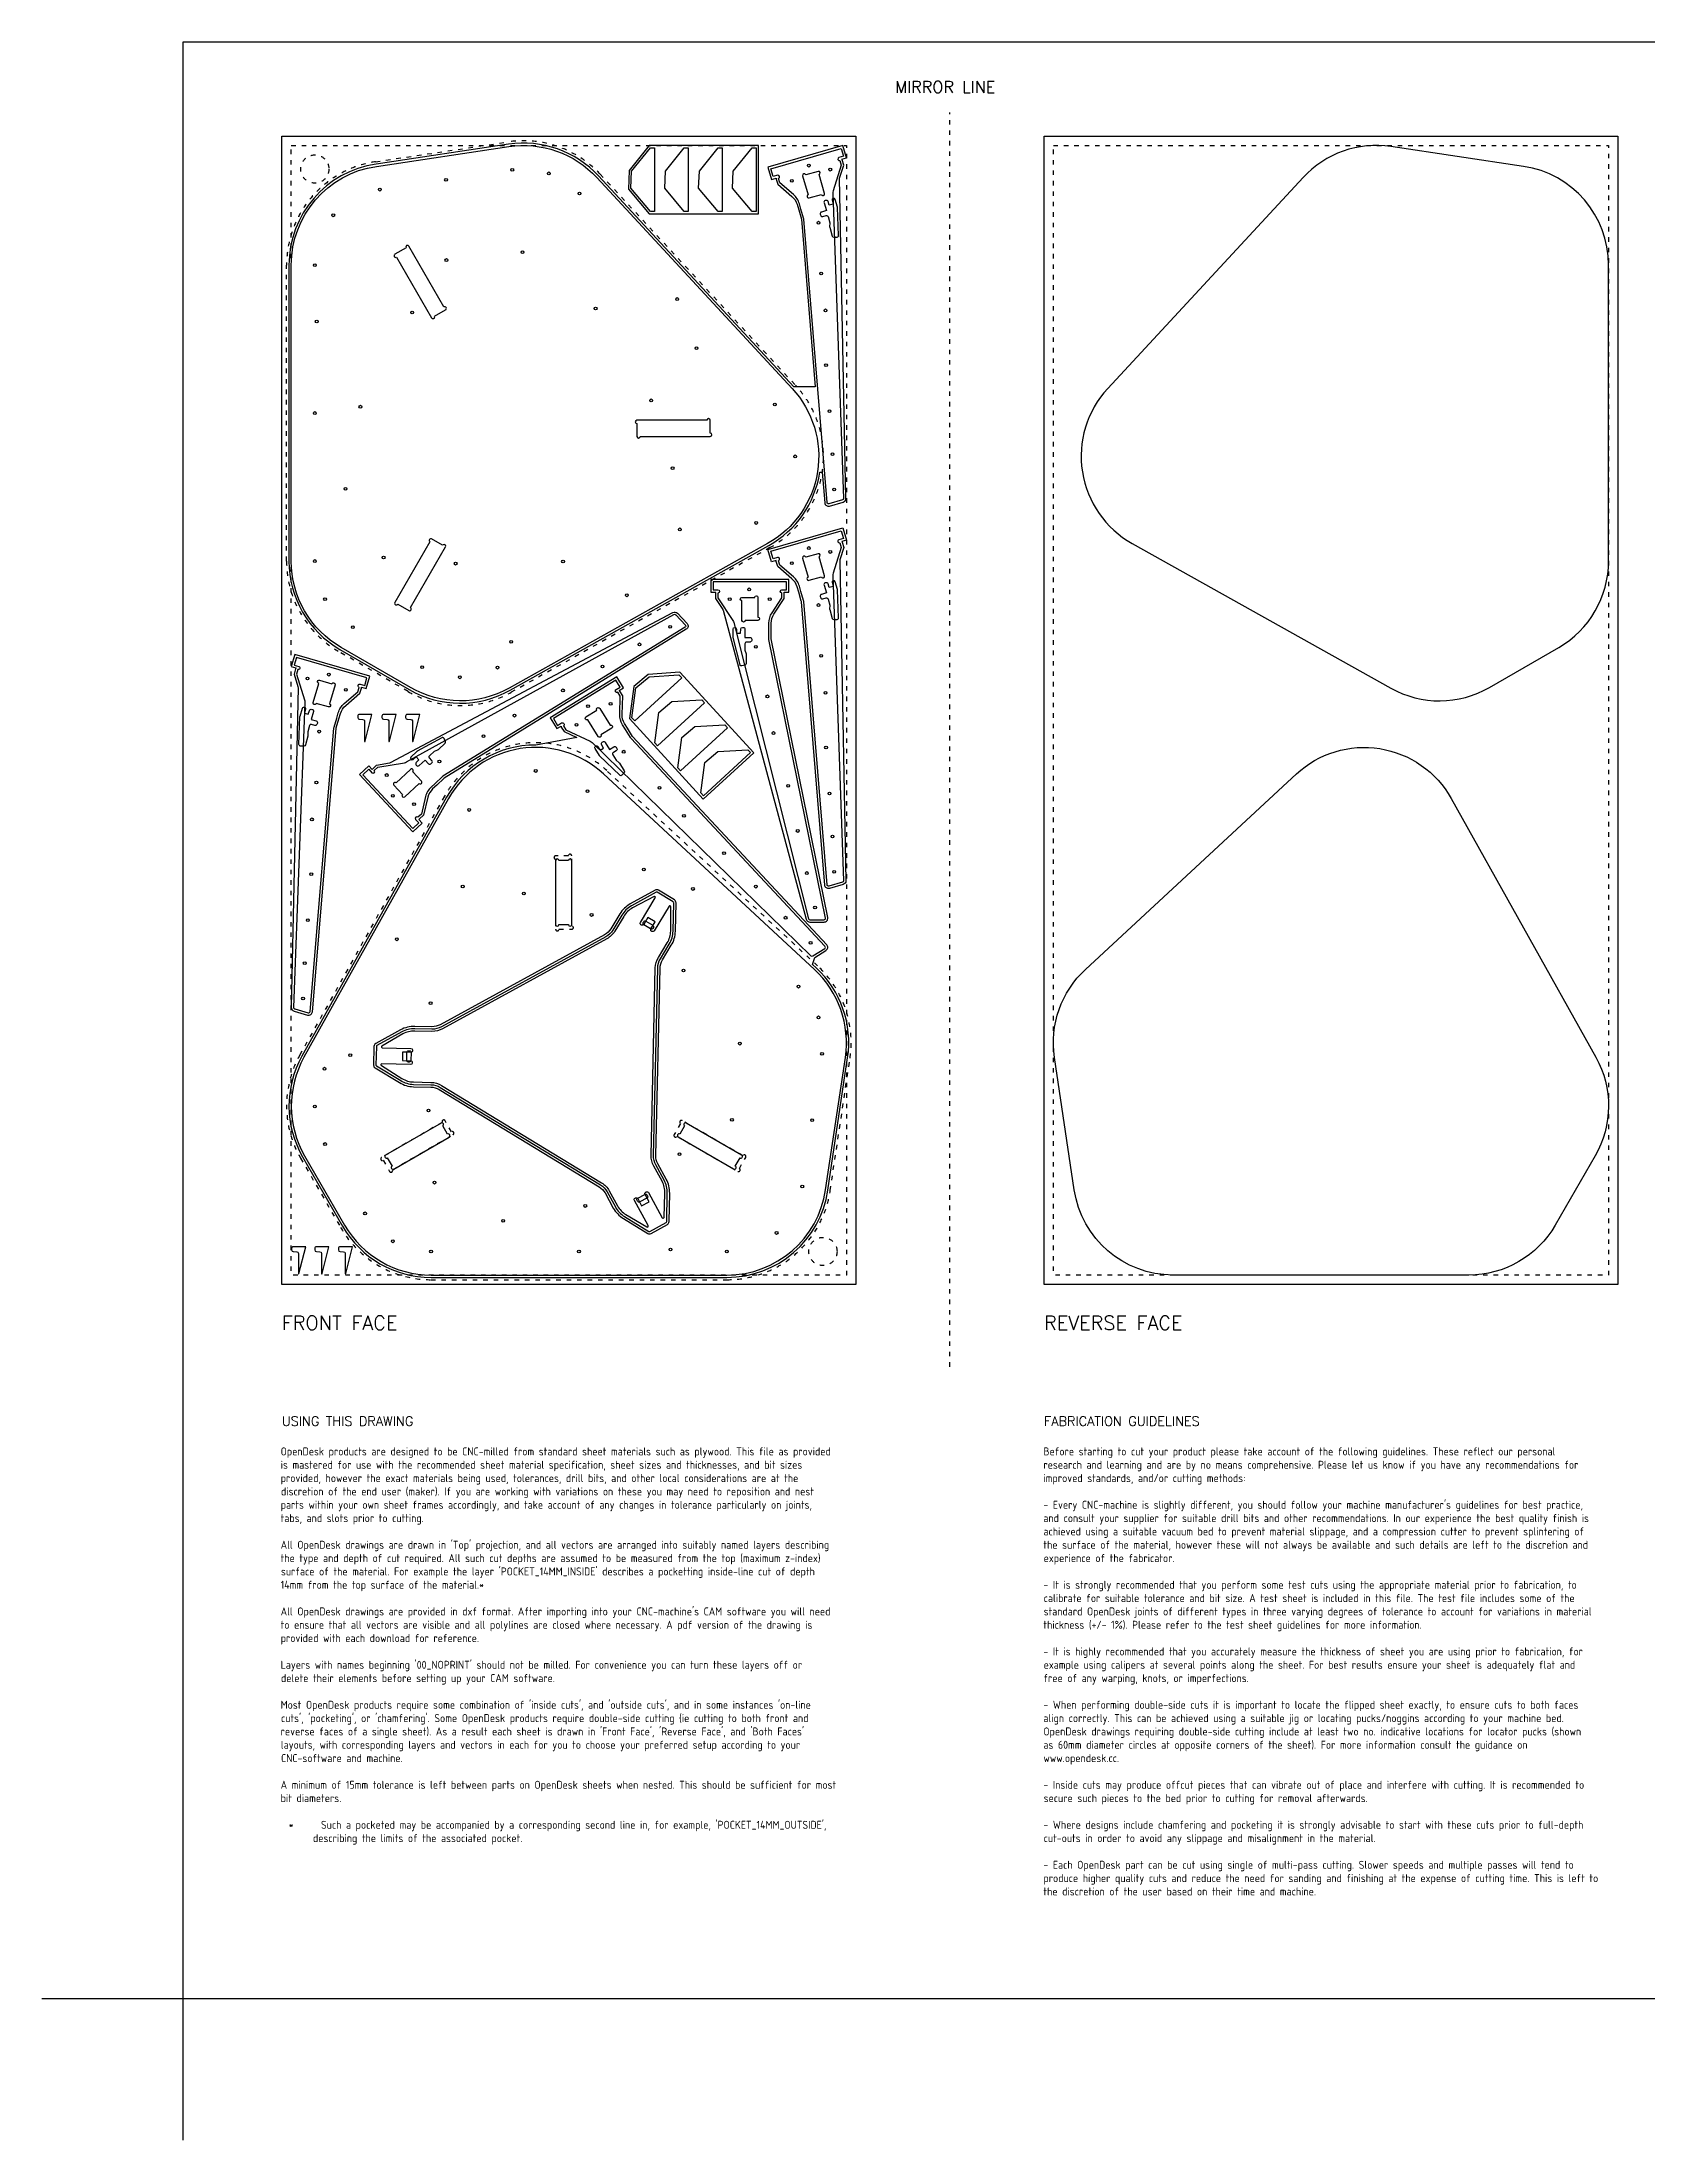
# Model space of a CAD drawing. Extents: x -300 to 5880, y -300 to 4158.
# Drawn here: x -300 to 3112, y -300 to 4158 of the extents above; entities that cross this region are included whole.
import ezdxf
from ezdxf.enums import TextEntityAlignment as Align

# ---------------------------------------------------------------- set-up
doc = ezdxf.new("R2010")
doc.units = 0
doc.linetypes.add('DGN_STYLE_5', pattern=[22.17944, 9.505474, -12.673965])
for name, color, linetype in [('00-NOPRINT_TEXT', 7, 'CONTINUOUS'), ('00_NOPRINT_TOLERANCE', 7, 'DGN_STYLE_5'), ('BOARD_$TH-NOMINAL', 3, 'CONTINUOUS'), ('REV-CUT-INSIDE_02MM', 106, 'CONTINUOUS'), ('REV_CHAMFER_45DEG_8MM_DEEP', 31, 'CONTINUOUS'), ('REV_RADIUS_3MM_INSIDE', 3, 'CONTINUOUS'), ('TOP-CUT-INSIDE_18MM', 20, 'CONTINUOUS'), ('TOP-CUT-OUTSIDE_18MM', 220, 'CONTINUOUS'), ('TOP-HOLE-6MM-DIA_14MM', 230, 'CONTINUOUS'), ('TOP-POCKET-INSIDE_01MM', 140, 'CONTINUOUS'), ('TOP-POCKET-INSIDE_09MM', 220, 'CONTINUOUS'), ('TOP-POCKET-INSIDE_10MM', 20, 'CONTINUOUS'), ('TOP-POCKET-OUTSIDE_01MM', 100, 'CONTINUOUS')]:
    doc.layers.add(name, color=color, linetype=linetype)
doc.styles.add('OD-ISOCP-17', font='isocp.shx', dxfattribs={"height": 17})
doc.styles.add('OD-SIMPLEX-20', font='simplex.shx', dxfattribs={"height": 20})
doc.styles.add('OD-SIMPLEX-25', font='simplex.shx', dxfattribs={"height": 25})
doc.styles.add('OD-SIMPLEX-30', font='simplex.shx', dxfattribs={"height": 30})

# ---------------------------------------------------------------- blocks, each defined once
blk = doc.blocks.new('*U4')
at = {"layer": '00-NOPRINT_TEXT', "style": 'OD-SIMPLEX-25'}
blk.add_text('MIRROR LINE', height=25, dxfattribs=at).set_placement((1513.3, 4049.9))
blk = doc.blocks.new('*U5')
at = {"layer": '00-NOPRINT_TEXT', "color": 7, "style": 'OD-ISOCP-17'}
for s, p in [('Before starting to cut your product please take account of the following guidelines. These reflect our personal', (1828.7, 1154.7)), ('research and learning and are by no means comprehensive. Please let us know if you have any recommendations for', (1828.7, 1126.3)), ('improved standards, and/or cutting methods:', (1828.7, 1098)), ("- Every CNC-machine is slightly different, you should follow your machine manufacturer's guidelines for best practice,", (1828.7, 1041.3)), ('and consult your supplier for suitable drill bits and other recommendations. In our experience the best quality finish is', (1828.7, 1013)), ('achieved using a suitable vacuum bed to prevent material slippage, and a compression cutter to prevent splintering of', (1828.7, 984.7)), ('the surface of the material, however these will not always be available and such details are left to the discretion and', (1828.7, 956.3)), ('experience of the fabricator.', (1829.2, 928)), ('- It is strongly recommended that you perform some test cuts using the appropriate material prior to fabrication, to', (1828.7, 871.3)), ('calibrate for suitable tolerance and bit size. A test sheet is included in this file. The test file includes some of the', (1829.3, 843)), ('thickness (+/- 1%%%). Please refer to the test sheet guidelines for more information.', (1828.7, 786.3)), ('standard OpenDesk joints of different types in three varying degrees of tolerance to account for variations in material', (1829.2, 814.7)), ('- It is highly recommended that you accurately measure the thickness of sheet you are using prior to fabrication, for', (1828.7, 729.7)), ('example using calipers at several points along the sheet. For best results ensure your sheet is adequately flat and', (1829.2, 701.3)), ('free of any warping, knots, or imperfections.', (1828.7, 673)), ('- When performing double-side cuts it is important to locate the flipped sheet exactly, to ensure cuts to both faces', (1828.7, 616.3)), ('align correctly. This can be achieved using a suitable jig or locating pucks/noggins according to your machine bed.', (1828.7, 588)), ('as 60mm diameter circles at opposite corners of the sheet). For more information consult the guidance on', (1828.7, 531.3)), ('OpenDesk drawings requiring double-side cutting include at least two no. indicative locations for locator pucks (shown', (1828.7, 559.7)), ('www.opendesk.cc.', (1828.7, 503)), ('- Inside cuts may produce offcut pieces that can vibrate out of place and interfere with cutting. It is recommended to', (1828.7, 446.3)), ('secure such pieces to the bed prior to cutting for removal afterwards.', (1829.2, 418)), ('- Where designs include chamfering and pocketing it is strongly advisable to start with these cuts prior to full-depth', (1828.7, 361.3)), ('cut-outs in order to avoid any slippage and misalignment in the material.', (1829.3, 333)), ('- Each OpenDesk part can be cut using single of multi-pass cutting. Slower speeds and multiple passes will tend to', (1828.7, 276.3)), ('the discretion of the user based on their time and machine.', (1828.7, 219.7)), ('produce higher quality cuts and reduce the need for sanding and finishing at the expense of cutting time. This is left to', (1828.7, 248))]:
    blk.add_text(s, height=17, rotation=360, dxfattribs=at).set_placement(p)
blk = doc.blocks.new('*U6')
at = {"layer": '00-NOPRINT_TEXT', "color": 7, "style": 'OD-ISOCP-17'}
for s, p in [('OpenDesk products are designed to be CNC-milled from standard sheet materials such as plywood. This file as provided', (207.4, 1154.7)), ('is mastered for use with the recommended sheet material specification, sheet sizes and thicknesses, and bit sizes', (207.4, 1126.3)), ('provided, however the exact materials being used, tolerances, drill bits, and other local considerations are at the', (207.4, 1098)), ('discretion of the end user (maker). If you are working with variations on these you may need to reposition and nest', (208.1, 1069.7)), ('tabs, and slots prior to cutting.', (207.4, 1013)), ('parts within your own sheet frames accordingly, and take account of any changes in tolerance particularly on joints,', (207.4, 1041.3)), ('the type and depth of cut required. All such cut depths are assumed to be measured from the top (maximum z-index)', (207.4, 928)), ("All OpenDesk drawings are drawn in 'Top' projection, and all vectors are arranged into suitably named layers describing", (207.4, 956.3)), ("surface of the material. For example the layer 'POCKET_14MM_INSIDE' describes a pocketting inside-line cut of depth", (208, 899.7)), ('14mm from the top surface of the material.*', (207.4, 871.3)), ('to ensure that all vectors are visible and all polylines are closed where necessary. A pdf version of the drawing is', (207.4, 786.3)), ("All OpenDesk drawings are provided in dxf format. After importing into your CNC-machine's CAM software you will need", (207.4, 814.7)), ('provided with each download for reference.', (207.4, 758)), ("Layers with names beginning '00_NOPRINT' should not be milled. For convenience you can turn these layers off or", (207.4, 701.3)), ('delete their elements before setting up your CAM software.', (208.1, 673)), ("Most OpenDesk products require some combination of 'inside cuts', and 'outside cuts', and in some instances 'on-line", (207.4, 616.3)), ("reverse faces of a single sheet). As a result each sheet is drawn in 'Front Face', 'Reverse Face', and 'Both Faces'", (207.4, 559.7)), ("cuts', 'pocketing', or 'chamfering'. Some OpenDesk products require double-side cutting (ie cutting to both front and", (208.1, 588)), ('layouts, with corresponding layers and vectors in each for you to choose your preferred setup according to your', (207.8, 531.3)), ('CNC-software and machine.', (208.2, 503)), ('A minimum of 15mm tolerance is left between parts on OpenDesk sheets when nested. This should be sufficient for most', (207.4, 446.3)), ('bit diameters.', (207.4, 418)), ("*      Such a pocketed may be accompanied by a corresponding second line in, for example, 'POCKET_14MM_OUTSIDE',", (224.4, 361.3)), ('describing the limits of the associated pocket.', (276.1, 333))]:
    blk.add_text(s, height=17, rotation=360, dxfattribs=at).set_placement(p)

msp = doc.modelspace()

# ---------------------------------------------------------------- linework, layer by layer
at = {"layer": '00-NOPRINT_TEXT', "flags": 128}
msp.add_lwpolyline([(0, 4158), (5880, 4158), (5880, 0), (0, 0)], close=True, dxfattribs=at)
msp.add_lwpolyline([(0, -300), (0, 0), (-300, 0)], dxfattribs=at)
at = {"layer": '00_NOPRINT_TOLERANCE'}
msp.add_line((1630, 1343.2), (1630, 4008), dxfattribs=at)
at = {"layer": '00_NOPRINT_TOLERANCE', "flags": 128}
for points in [[(210, 3958), (1430, 3958), (1430, 1518), (210, 1518)], [(230, 3938), (1410, 3938), (1410, 1538), (230, 1538)], [(1830, 3958), (3050, 3958), (3050, 1518), (1830, 1518)], [(1850, 3938), (3030, 3938), (3030, 1538), (1850, 1538)]]:
    msp.add_lwpolyline(points, close=True, dxfattribs=at)
at = {"layer": '00_NOPRINT_TOLERANCE'}
for points in [[(1302, 3428.4, -0.485525), (1247.4, 3083.6), (697.7, 2776.2, -0.264273), (478.3, 2777.8), (331, 2862.8, -0.267949), (220, 3055.1), (220, 3683.9, -0.371492), (409.3, 3903.6), (691, 3945.6, -0.247833), (886.7, 3876.8)], [(900.4, 2610, 0.485525), (555.6, 2555.4), (248.2, 2005.7, 0.264273), (249.8, 1786.3), (334.8, 1639, 0.267949), (527.1, 1528), (1155.9, 1528, 0.371492), (1375.6, 1717.3), (1417.6, 1999, 0.247833), (1348.8, 2194.7)], [(791.9, 2428.6, 0.999999), (791.9, 2421.6), (791.9, 2272.6, 1), (798.9, 2272.6), (826.1, 2272.6, 1), (826.1, 2279.6), (826.1, 2428.6, 1), (819.1, 2428.6)], [(557, 1865.8, 0.999999), (551, 1862.3), (421.9, 1787.8, 1), (425.4, 1781.7), (439, 1758.2, 1), (445.1, 1761.7), (574.1, 1836.2, 1), (570.6, 1842.2)], [(1043.8, 1836.3, 0.999999), (1049.9, 1832.8), (1178.9, 1758.3, 1), (1182.4, 1764.4), (1196, 1787.9, 1), (1189.9, 1791.4), (1060.9, 1865.9, 1), (1057.4, 1859.9)]]:
    msp.add_lwpolyline(points, format="xyb", close=True, dxfattribs=at)
for centre in [(280, 3888), (1360, 1588)]:
    msp.add_circle(centre, 30, dxfattribs=at)
at = {"layer": 'BOARD_$TH-NOMINAL', "flags": 128}
for points in [[(210, 3958), (1430, 3958), (1430, 1518), (210, 1518)], [(1830, 3958), (3050, 3958), (3050, 1518), (1830, 1518)]]:
    msp.add_lwpolyline(points, close=True, dxfattribs=at)
at = {"layer": 'REV_CHAMFER_45DEG_8MM_DEEP'}
msp.add_lwpolyline([(2366.4, 2602.6, -0.485525), (2695.6, 2550.5), (3003, 2000.8, -0.264273), (3001.6, 1791.3), (2916.6, 1644, -0.267949), (2732.9, 1538), (2104.1, 1538, -0.371492), (1894.3, 1718.8), (1852.3, 2000.5, -0.247833), (1918, 2187.3)], format="xyb", close=True, dxfattribs=at)
at = {"layer": 'REV_RADIUS_3MM_INSIDE'}
msp.add_lwpolyline([(1965.4, 3421.6, 0.485525), (2017.5, 3092.4), (2567.2, 2785, 0.264273), (2776.7, 2786.4), (2924, 2871.4, 0.267949), (3030, 3055.1), (3030, 3683.9, 0.371492), (2849.2, 3893.7), (2567.5, 3935.7, 0.247833), (2380.7, 3870)], format="xyb", close=True, dxfattribs=at)
at = {"layer": 'TOP-CUT-INSIDE_18MM'}
for points in [[(1349.8, 3883.1), (1323.6, 3875.6, 1), (1316.9, 3873.6), (1328.6, 3833.3, 1), (1330.6, 3826.6), (1356.7, 3834.1, 1), (1363.4, 3836.1), (1351.7, 3876.4, 1)], [(557.9, 3588.9, 0.999999), (554.4, 3595), (479.9, 3724, 1), (473.9, 3720.5), (450.3, 3706.9, 1), (453.8, 3700.8), (528.3, 3571.8, 1), (534.4, 3575.3)], [(1120.6, 3354.1, 0.999999), (1113.6, 3354.1), (964.6, 3354.1, 1), (964.6, 3347.1), (964.6, 3319.9, 1), (971.6, 3319.9), (1120.6, 3319.9, 1), (1120.6, 3326.9)], [(479.8, 2949.9, 0.999999), (483.3, 2956), (557.8, 3085, 1), (551.7, 3088.5), (528.2, 3102.1, 1), (524.7, 3096.1), (450.2, 2967, 1), (456.2, 2963.5)], [(1349.8, 3070.7), (1323.6, 3063.2, 1), (1316.9, 3061.2), (1328.6, 3020.9, 1), (1330.6, 3014.1), (1356.7, 3021.7, 1), (1363.4, 3023.7), (1351.7, 3064, 1)], [(1187.8, 2977.9), (1215, 2977.9, -1), (1222, 2977.9), (1222, 2935.9, -1), (1222, 2928.9), (1194.8, 2928.9, -1), (1187.8, 2928.9), (1187.8, 2970.9, -1)], [(290.2, 2801.7), (316.3, 2794.1, -1), (323, 2792.1), (311.2, 2751.8, -1), (309.3, 2745.1), (283.2, 2752.7, -1), (276.5, 2754.6), (288.2, 2795, -1)], [(856.4, 2724), (879.5, 2738.2, -1), (885.5, 2741.9), (907.5, 2706.1, -1), (911.2, 2700.2), (888, 2685.9, -1), (882, 2682.2), (860, 2718, -1)], [(447.8, 2579), (466.3, 2559.1, 1), (471.1, 2554), (501.8, 2582.6, 1), (506.9, 2587.4), (488.4, 2607.3, 1), (483.6, 2612.4), (452.9, 2583.7, 1)], [(826.1, 2418.6, 0.999708), (819.1, 2418.6), (798.9, 2418.6, 0.999703), (791.9, 2418.6), (791.9, 2282.6, 0.999712), (798.9, 2282.6), (819.1, 2282.6, 0.999833), (826.1, 2282.6)], [(884.4, 1725.4, -0.131652), (897, 1712.3), (914.5, 1680.3, 0.131652), (936, 1657.9), (987.6, 1626.5, 0.267949), (994.6, 1626.4), (1029.4, 1645.5, 0.267949), (1033, 1651.5), (1034.3, 1711.8, 0.131652), (1026.9, 1741.9), (1009.2, 1774.3, -0.131652), (1004.9, 1791.9), (1013.8, 2190, -0.131652), (1018.8, 2207.4), (1037.8, 2238.6, 0.131652), (1046.5, 2268.4), (1047.8, 2328.7, 0.267949), (1044.4, 2334.9), (1010.5, 2355.5, 0.267949), (1003.5, 2355.6), (950.6, 2326.6, 0.131652), (928.2, 2305.1), (909.1, 2273.6, -0.131652), (896, 2261.1), (546.6, 2069.8, -0.131652), (529, 2065.5), (492.5, 2066.3, 0.131652), (462.3, 2058.9), (409.4, 2029.9, 0.267949), (405.8, 2023.9), (404.9, 1984.2, 0.267949), (408.3, 1978.1), (459.9, 1946.8, 0.131652), (489.7, 1938.1), (526.6, 1937.3, -0.131652), (544, 1932.2)], [(565.5, 1831.2, 0.999708), (562, 1837.2), (551.9, 1854.7, 0.999703), (548.4, 1860.8), (430.6, 1792.8, 0.999712), (434.1, 1786.7), (444.2, 1769.2, 0.999833), (447.7, 1763.2)], [(1069.6, 1860.9, 0.999708), (1066.1, 1854.9), (1056, 1837.4, 0.999703), (1052.5, 1831.3), (1170.2, 1763.3, 0.999712), (1173.7, 1769.4), (1183.8, 1786.9, 0.999833), (1187.3, 1792.9)]]:
    msp.add_lwpolyline(points, format="xyb", close=True, dxfattribs=at)
at = {"layer": 'TOP-CUT-OUTSIDE_18MM'}
for points in [[(1294.6, 3421.6, -0.485525), (1242.5, 3092.4), (692.8, 2785, -0.264273), (483.3, 2786.4), (336, 2871.4, -0.267949), (230, 3055.1), (230, 3683.9, -0.371492), (410.8, 3893.7), (692.5, 3935.7, -0.247833), (879.3, 3870)], [(1297.4, 3833.7), (1268.3, 3858.5), (1265.5, 3868.1, 1), (1263.6, 3874.8), (1254, 3872), (1249.2, 3888.4), (1399.1, 3931.8), (1403.8, 3915.5), (1394.2, 3912.7, 1), (1396.2, 3906), (1398.9, 3896.4), (1381.9, 3841.6, 0.084168), (1381.3, 3836.6), (1403.8, 3188, -0.343448), (1401.6, 3185), (1372.8, 3176.6, -0.473004), (1369, 3179.2), (1319.3, 3781.3, 0.050005), (1318.9, 3783.6), (1313.3, 3802.8), (1309.9, 3814.4, 0.146886)], [(1297.4, 3021.3), (1268.3, 3046.1), (1265.5, 3055.7, 1), (1263.6, 3062.4), (1254, 3059.6), (1249.2, 3075.9), (1399.1, 3119.4), (1403.8, 3103.1), (1394.2, 3100.3, 1), (1396.2, 3093.6), (1398.9, 3084), (1381.9, 3029.2, 0.084168), (1381.3, 3024.2), (1403.8, 2375.5, -0.343448), (1401.6, 2372.6), (1372.8, 2364.2, -0.473004), (1369, 2366.8), (1319.3, 2968.9, 0.050005), (1318.9, 2971.2), (1313.3, 2990.4), (1309.9, 3002, 0.146886)], [(1251.8, 2944.9), (1272.9, 2976.9), (1272.9, 2986.9, -1), (1272.9, 2993.9), (1282.9, 2993.9), (1282.9, 3010.9), (1126.9, 3010.9), (1126.9, 2993.9), (1136.9, 2993.9, -1), (1136.9, 2986.9), (1136.9, 2976.9), (1168.5, 2929, -0.084168), (1170.5, 2924.4), (1329.5, 2295.1, 0.343448), (1332.4, 2292.9), (1362.4, 2292.9, 0.473004), (1365.3, 2296.4), (1245.4, 2888.5, -0.050005), (1245.2, 2890.9), (1245.2, 2910.9), (1245.2, 2922.9, -0.146886)], [(515.5, 2554.6), (506.6, 2517.5), (499.3, 2510.6, 1), (494.2, 2505.9), (501, 2498.5), (488.6, 2486.9), (382.1, 2600.9), (394.5, 2612.5), (401.3, 2605.2, 1), (406.5, 2610), (413.8, 2616.8), (470.3, 2626.4, 0.084168), (475.1, 2628.1), (1043.4, 2941.5, -0.343448), (1047.1, 2940.9), (1067.6, 2919, -0.473004), (1066.9, 2914.4), (552.4, 2597.8, 0.050005), (550.5, 2596.4), (535.9, 2582.7), (527.1, 2574.5, 0.146886)], [(342.4, 2752.1), (371.6, 2776.9), (374.4, 2786.5, -1), (376.4, 2793.2), (386, 2790.4), (390.7, 2806.7), (241, 2850.4), (236.2, 2834.1), (245.8, 2831.3, -1), (243.8, 2824.6), (241, 2815), (258, 2760.2, -0.084168), (258.6, 2755.2), (235, 2106.6, 0.343448), (237.2, 2103.6), (266, 2095.2, 0.473004), (269.8, 2097.8), (320.5, 2699.8, -0.050005), (320.9, 2702.1), (326.5, 2721.3), (329.9, 2732.8, -0.146886)], [(928.2, 2729.5), (929.4, 2767.7), (924.2, 2776.2, -1), (920.5, 2782.2), (929, 2787.4), (920.1, 2801.9), (787.2, 2720.2), (796.1, 2705.7), (804.6, 2711, -1), (808.3, 2705), (813.5, 2696.5), (865.5, 2672.2, -0.084168), (869.6, 2669.4), (1334.6, 2216.5, 0.343448), (1338.3, 2216.1), (1363.8, 2231.8, 0.473004), (1364.4, 2236.4), (952.3, 2678, -0.050005), (950.8, 2680), (940.4, 2697), (934.1, 2707.2, -0.146886)], [(401.4, 2729), (374.7, 2729, 0.414214), (371.2, 2725.5), (371.2, 2722.5, 0.401433), (374.6, 2719), (382.3, 2718.7, -0.401433), (385.6, 2715.2), (385.6, 2672.4, 0.883323), (387, 2672.2)], [(452.9, 2729), (426.3, 2729, 0.414214), (422.8, 2725.5), (422.8, 2722.5, 0.401433), (426.1, 2719), (433.8, 2718.7, -0.401433), (437.2, 2715.2), (437.2, 2672.4, 0.883323), (438.5, 2672.2)], [(503.1, 2729), (476.5, 2729, 0.414214), (473, 2725.5), (473, 2722.5, 0.401433), (476.4, 2719), (484.1, 2718.7, -0.401433), (487.4, 2715.2), (487.4, 2672.4, 0.883323), (488.8, 2672.2)], [(893.6, 2602.6, 0.485525), (564.4, 2550.5), (257, 2000.8, 0.264273), (258.4, 1791.3), (343.4, 1644, 0.267949), (527.1, 1538), (1155.9, 1538, 0.371492), (1365.7, 1718.8), (1407.7, 2000.5, 0.247833), (1342, 2187.3)], [(988.1, 2297.9), (979.1, 2282.9, -0.414376), (974.3, 2281.7), (973.3, 2282.3, -0.414051), (972.1, 2287.1), (1003.8, 2339.3, 0.767327), (1001.1, 2342.1), (955.4, 2318, 0.131652), (936.8, 2300.1), (917.6, 2268.6, -0.131652), (900.8, 2252.5), (551.6, 2061.1, -0.131652), (529, 2055.6), (492.4, 2056.4, 0.131652), (467.3, 2050.2), (422.4, 2024.6, 0.767327), (423.3, 2020.9), (484.4, 2019.5, -0.414051), (487.8, 2016), (487.8, 2014.9, -0.414376), (484.2, 2011.4), (466.7, 2011.8), (466.3, 1993.8), (483.8, 1993.4, -0.414376), (487.2, 1989.9), (487.2, 1988.8, -0.414051), (483.6, 1985.3), (422.6, 1986.7, 0.767327), (421.5, 1983), (465.2, 1955.4, 0.131652), (490.1, 1948.2), (526.9, 1947.4, -0.131652), (549.3, 1940.9), (889.6, 1734, -0.131652), (905.7, 1717.1), (923.3, 1685.1, 0.131652), (941.2, 1666.4), (985.8, 1640.3, 0.767327), (988.6, 1643), (959.2, 1696.5, -0.414051), (960.6, 1701.3), (961.6, 1701.8, -0.414376), (966.3, 1700.4), (974.7, 1685.1), (990.5, 1693.7), (982.1, 1709.1, -0.414376), (983.5, 1713.8), (984.5, 1714.4, -0.414051), (989.2, 1713), (1018.6, 1659.5, 0.767327), (1022.3, 1660.4), (1024.3, 1712, 0.131652), (1018.2, 1737.1), (1000.4, 1769.5, -0.131652), (994.9, 1792.1), (1003.8, 2190.4, -0.131652), (1010.3, 2212.7), (1029.2, 2244, 0.131652), (1036.5, 2268.8), (1036.8, 2320.5, 0.767327), (1033, 2321.5), (1001.4, 2269.4, -0.414051), (996.6, 2268.2), (995.6, 2268.7, -0.414376), (994.5, 2273.6), (1003.5, 2288.5)], [(260.7, 1597.9), (234.1, 1597.9, 0.414214), (230.6, 1594.4), (230.6, 1591.4, 0.401433), (233.9, 1587.9), (241.6, 1587.5, -0.401433), (245, 1584), (245, 1541.3, 0.883323), (246.3, 1541.1)], [(310.1, 1597.9), (283.4, 1597.9, 0.414214), (279.9, 1594.4), (279.9, 1591.4, 0.401433), (283.3, 1587.9), (291, 1587.5, -0.401433), (294.3, 1584), (294.3, 1541.3, 0.883323), (295.7, 1541.1)], [(360.3, 1597.9), (333.7, 1597.9, 0.414214), (330.2, 1594.4), (330.2, 1591.4, 0.401433), (333.6, 1587.9), (341.3, 1587.5, -0.401433), (344.6, 1584), (344.6, 1541.3, 0.883323), (346, 1541.1)]]:
    msp.add_lwpolyline(points, format="xyb", close=True, dxfattribs=at)
for points in [[(953.3, 3883.4), (993.2, 3933), (1001.8, 3933), (1001.8, 3797.5), (993.2, 3797.5), (951.8, 3847.2)], [(1025.3, 3883.4), (1065.3, 3933), (1073.8, 3933), (1073.8, 3797.5), (1065.3, 3797.5), (1023.8, 3847.2)], [(1097.4, 3883.4), (1137.4, 3933), (1145.9, 3933), (1145.9, 3797.5), (1137.4, 3797.5), (1095.9, 3847.2)], [(1169.5, 3883.4), (1209.4, 3933), (1218, 3933), (1218, 3797.5), (1209.4, 3797.5), (1168, 3847.2)], [(990.4, 2809.3), (1054, 2813.5), (1059.8, 2807.2), (960, 2715.6), (954.2, 2721.9), (962.7, 2786)], [(1039.1, 2756.3), (1102.7, 2760.4), (1108.5, 2754.1), (1008.7, 2662.5), (1002.9, 2668.8), (1011.5, 2732.9)], [(1087.9, 2703.2), (1151.5, 2707.3), (1157.2, 2701), (1057.4, 2609.4), (1051.6, 2615.7), (1060.2, 2679.8)], [(1136.6, 2650.1), (1200.2, 2654.2), (1206, 2647.9), (1106.1, 2556.3), (1100.3, 2562.6), (1108.9, 2626.7)]]:
    msp.add_lwpolyline(points, close=True, dxfattribs=at)
at = {"layer": 'TOP-HOLE-6MM-DIA_14MM'}
for centre in [(699.8, 3886.2), (777.5, 3878.8), (1330.1, 3895.2), (1375.7, 3886.7), (418.2, 3844.2), (559, 3865.2), (842.7, 3836), (1294, 3863), (319.3, 3789.7), (1350.7, 3774), (721.6, 3711.5), (280, 3683.9), (559.6, 3694.7), (1356.3, 3666), (1050.3, 3611.8), (284.1, 3564), (486.8, 3583), (876.9, 3591.7), (1365.4, 3587.6), (1091.5, 3507.5), (1366.7, 3471.3), (995, 3396.4), (1258, 3387.6), (280, 3369.5), (376.8, 3383), (1374, 3373.4), (1040.5, 3252.3), (1301.1, 3277.5), (1380.3, 3282.1), (345.3, 3208.4), (1383.9, 3207), (1055.7, 3122.3), (1218.1, 3136), (1330.1, 3082.7), (1375.7, 3074.3), (280, 3055.1), (426.3, 3062.5), (579.4, 3049.5), (807.6, 3054.1), (1294, 3050.6), (1203.3, 2994.9), (301.7, 2974), (943.3, 2982.3), (1161.9, 2974.1), (1246.9, 2974.1), (1350.7, 2961.6), (361, 2914.7), (1035.4, 2915.1), (697.2, 2883.4), (970, 2878), (1217.3, 2872.8), (1356.3, 2853.6), (309.9, 2813.7), (508.3, 2829.7), (588.2, 2808), (668.4, 2828.6), (891.4, 2831.1), (264.3, 2805.3), (345.9, 2781.5), (807.5, 2780.3), (1242, 2767.5), (1365.4, 2775.2), (704.3, 2726.6), (860.7, 2746.6), (908.8, 2751.7), (289.1, 2692.6), (638.5, 2683), (836.3, 2707.2), (1255, 2689.6), (544.7, 2629.1), (936.5, 2649.9), (1366.7, 2658.9), (283.3, 2584.5), (432.9, 2600.4), (749.5, 2609.1), (446, 2556), (490.9, 2538.3), (859.6, 2566), (1012.7, 2573.1), (1286.2, 2577.6), (1374, 2561), (274, 2506.2), (608, 2526.1), (1064.6, 2513.7), (1306.4, 2481.6), (1380.3, 2469.7), (1149.8, 2434.5), (272.6, 2389.8), (594.3, 2363.7), (979.5, 2399.5), (1217.3, 2363.3), (1325.8, 2392.1), (1383.9, 2394.6), (724.3, 2348.5), (1083.8, 2358.3), (1343.3, 2318.9), (265.1, 2292), (868.4, 2303), (1280.7, 2297.2), (454.3, 2251.3), (1333.9, 2244), (258.6, 2200.7), (1063.7, 2184.9), (1308, 2150.7), (254.9, 2125.6), (526.1, 2115.6), (1350.8, 2085.5), (355.4, 2005.2), (1183.5, 2029.6), (1358.2, 2007.8), (300.6, 1976.4), (280, 1896.2), (521.5, 1887.4), (1166.7, 1867.6), (1337.2, 1867), (301.7, 1816.3), (1055, 1794.8), (534.5, 1734.3), (1316.2, 1726.2), (386.7, 1669), (680.4, 1653.3), (855, 1684.8), (446, 1609.7), (1261.7, 1627.3), (527.1, 1588), (841.5, 1588), (1036, 1592.1), (1155.9, 1588)]:
    msp.add_circle(centre, 3, dxfattribs=at)
at = {"layer": 'TOP-POCKET-INSIDE_01MM'}
for points in [[(1395.6, 3868.9), (1404.2, 3896.3), (1401, 3907.4, 0.103244), (1400, 3909.2), (1410, 3912.1), (1402.5, 3938), (1243, 3891.8), (1250.6, 3865.8), (1260.6, 3868.7, 0.103244), (1260.7, 3866.7), (1263.9, 3855.7), (1294.2, 3829.9, -0.146886), (1305.1, 3813), (1308.5, 3801.4), (1314.2, 3781.6), (1343.7, 3425), (1298.3, 3425), (883, 3873.4, 0.247833), (691.7, 3940.6), (410.1, 3898.6, 0.371492), (225, 3683.9), (225, 3055.1, 0.267949), (333.5, 2867.1), (480.8, 2782.1, 0.264273), (695.3, 2780.6), (1245, 3088, 0.229928), (1353.5, 3243.6), (1358.7, 3243.6), (1364, 3178.8, 0.473405), (1374.2, 3171.8), (1403, 3180.2, 0.343448), (1408.8, 3188.1)], [(1294.2, 3017.5), (1263.9, 3043.2), (1260.7, 3054.3, -0.103244), (1260.6, 3056.3), (1250.6, 3053.4), (1243, 3079.4), (1402.5, 3125.6), (1410, 3099.7), (1400, 3096.8, -0.103244), (1401, 3094.9), (1404.2, 3083.9), (1395.9, 3057.4, 0.08029), (1395.7, 3055.5), (1408.8, 2375.7, -0.343448), (1403, 2367.8), (1374.2, 2359.4, -0.473405), (1364, 2366.4), (1314.3, 2968.4, 0.050005), (1314, 2969.8), (1308.5, 2989), (1305.1, 3000.6, 0.146886)], [(1256, 2942.2), (1277.9, 2975.3), (1277.9, 2986.9, 0.103244), (1277.4, 2988.9), (1287.9, 2988.9), (1287.9, 3015.9), (1121.9, 3015.9), (1121.9, 2988.9), (1132.3, 2988.9, 0.103244), (1131.9, 2986.9), (1131.9, 2975.3), (1147.2, 2952.2, -0.08029), (1147.9, 2950.4), (1324.6, 2293.9, 0.343448), (1332.4, 2287.9), (1362.4, 2287.9, 0.473405), (1370.2, 2297.4), (1250.3, 2889.5, -0.050005), (1250.2, 2890.9), (1250.2, 2910.9), (1250.2, 2922.9, -0.146886)], [(520.4, 2553.5), (511.1, 2514.8), (502.7, 2507, -0.103244), (501, 2505.9), (508.1, 2498.3), (488.3, 2479.9), (375, 2601.2), (394.8, 2619.6), (401.9, 2612, -0.103244), (403, 2613.7), (411.4, 2621.5), (438.8, 2626.2, 0.08029), (440.6, 2626.8), (1041, 2945.9, -0.343448), (1050.7, 2944.3), (1071.2, 2922.4, -0.473405), (1069.6, 2910.1), (555.1, 2593.6, 0.050005), (553.9, 2592.7), (539.3, 2579.1), (530.5, 2570.9, 0.146886)], [(345.7, 2748.3), (376, 2774), (379.2, 2785.1, 0.103244), (379.4, 2787.1), (389.4, 2784.2), (396.9, 2810.1), (237.6, 2856.6), (230, 2830.7), (240, 2827.8, 0.103244), (239, 2826), (235.8, 2814.9), (244, 2788.4, -0.08029), (244.3, 2786.5), (230, 2106.8, 0.343448), (235.8, 2098.8), (264.6, 2090.4, 0.473405), (274.8, 2097.4), (325.5, 2699.3, -0.050005), (325.7, 2700.7), (331.3, 2719.9), (334.7, 2731.4, -0.146886)], [(1366.4, 2227.6, 0.474671), (1368.1, 2239.9), (955.5, 2682), (944.6, 2699.6), (938.3, 2709.9, -0.146886), (933.2, 2729.3), (934.4, 2769), (928.4, 2778.8, 0.103244), (927, 2780.3), (935.9, 2785.8), (921.8, 2808.8), (780.3, 2721.9), (794.5, 2698.9), (803.3, 2704.3, 0.103244), (804, 2702.4), (810.1, 2692.6), (837.3, 2679.9), (749.5, 2664.1, 0.271632), (560, 2553), (252.6, 2003.3, 0.264273), (254.1, 1788.8), (339.1, 1641.5, 0.267949), (527.1, 1533), (1155.9, 1533, 0.371492), (1370.6, 1718.1), (1412.6, 1999.7, 0.247833), (1345.4, 2191), (1337.7, 2198.1), (1342.6, 2212.9)]]:
    msp.add_lwpolyline(points, format="xyb", close=True, dxfattribs=at)
for points in [[(1223, 3938), (990.8, 3938), (948.3, 3885.2), (946.7, 3845.4), (990.9, 3792.5), (1223, 3792.5)], [(1213, 2647.6), (1056.1, 2818.6), (988.5, 2814.2), (958, 2788.6), (948.9, 2720.2), (1105.8, 2549.2)]]:
    msp.add_lwpolyline(points, close=True, dxfattribs=at)
at = {"layer": 'TOP-POCKET-INSIDE_09MM', "color": 5, "linetype": 'CONTINUOUS'}
for points in [[(979.2, 2282.2, -0.414214), (978.1, 2287), (979.1, 2288.7, -0.414214), (983.9, 2289.9), (998.4, 2281.1, -0.414214), (999.6, 2276.3), (998.6, 2274.6, -0.414214), (993.8, 2273.4)], [(484.3, 1993.9, -0.414214), (480.7, 1990.5), (478.7, 1990.6, -0.414214), (475.3, 1994.1), (475.7, 2011.1, -0.414214), (479.2, 2014.6), (481.2, 2014.5, -0.414214), (484.7, 2010.9)], [(981.4, 1709.3, -0.414214), (986.2, 1707.9), (987.1, 1706.1, -0.414214), (985.8, 1701.4), (970.9, 1693.2, -0.414214), (966.1, 1694.6), (965.1, 1696.4, -0.414214), (966.5, 1701.1)]]:
    msp.add_lwpolyline(points, format="xyb", close=True, dxfattribs=at)
at = {"layer": 'TOP-POCKET-INSIDE_10MM', "color": 5, "linetype": 'CONTINUOUS'}
for points in [[(1391.3, 3806.2, 0.061952), (1391.2, 3807.1), (1386.4, 3823.6, 1), (1379.7, 3821.6), (1382.1, 3813.4), (1373.6, 3810.9), (1371, 3819.1, 0.366653), (1366.3, 3821.3), (1364.8, 3820.9, 0.414214), (1362.4, 3816.5), (1367.3, 3799.7), (1356.8, 3796.7, 0.414214), (1354.4, 3792.4), (1355.3, 3789.5, 0.414214), (1359.6, 3787.1), (1366.7, 3789.1, -0.414214), (1371, 3786.8), (1374.9, 3773.6), (1374.3, 3765.4, 0.08788), (1374.4, 3764.3), (1379.8, 3745.7, 0.343448), (1383.3, 3743.2), (1390.5, 3743.4, 0.414214), (1393.4, 3746.5)], [(1391.3, 2993.8, 0.061952), (1391.2, 2994.7), (1386.4, 3011.2, 1), (1379.7, 3009.2), (1382.1, 3001), (1373.6, 2998.5), (1371, 3006.7, 0.366653), (1366.3, 3008.9), (1364.8, 3008.5, 0.414214), (1362.4, 3004.1), (1367.3, 2987.3), (1356.8, 2984.3, 0.414214), (1354.4, 2979.9), (1355.3, 2977.1, 0.414214), (1359.6, 2974.7), (1366.7, 2976.7, -0.414214), (1371, 2974.3), (1374.9, 2961.2), (1374.3, 2953, 0.08788), (1374.4, 2951.9), (1379.8, 2933.3, 0.343448), (1383.3, 2930.8), (1390.5, 2931, 0.414214), (1393.4, 2934.1)], [(1169.3, 2892.4, -0.061952), (1169.2, 2893.3), (1169.2, 2910.4, -1), (1176.2, 2910.4), (1176.2, 2901.9), (1185, 2901.9), (1185.2, 2910.4, -0.366653), (1189.2, 2913.9), (1190.7, 2913.9, -0.414214), (1194.2, 2910.4), (1194.2, 2892.9), (1205.1, 2892.9, -0.414214), (1208.6, 2889.4), (1208.6, 2886.4, -0.414214), (1205.1, 2882.9), (1197.7, 2882.9, 0.414214), (1194.2, 2879.4), (1194.2, 2865.6), (1197, 2857.9, -0.08788), (1197.2, 2856.9), (1197.2, 2837.5, -0.343448), (1194.5, 2834.1), (1187.6, 2832.3, -0.414214), (1183.9, 2834.5)], [(248.5, 2724.8, -0.061952), (248.6, 2725.7), (253.5, 2742.2, -1), (260.2, 2740.2), (257.8, 2732), (266.2, 2729.5), (268.9, 2737.7, -0.366653), (273.6, 2739.9), (275.1, 2739.4, -0.414214), (277.4, 2735.1), (272.5, 2718.3), (283, 2715.2, -0.414214), (285.4, 2710.9), (284.5, 2708, -0.414214), (280.2, 2705.6), (273.1, 2707.7, 0.414214), (268.8, 2705.3), (264.9, 2692.1), (265.5, 2684, -0.08788), (265.3, 2682.9), (259.9, 2664.3, -0.343448), (256.4, 2661.8), (249.2, 2662, -0.414214), (246.3, 2665.1)], [(497.6, 2650.8, 0.061952), (496.9, 2650.3), (484.3, 2638.6, 1), (489.1, 2633.4), (495.4, 2639.3), (501.4, 2632.9), (495.3, 2626.9, 0.366653), (495.5, 2621.6), (496.5, 2620.5, 0.414214), (501.5, 2620.4), (514.3, 2632.3), (521.7, 2624.3, 0.414214), (526.7, 2624.2), (528.9, 2626.2, 0.414214), (529, 2631.2), (524, 2636.6, -0.414214), (524.1, 2641.5), (534.2, 2650.9), (541.7, 2654.1, 0.08788), (542.6, 2654.7), (556.8, 2667.9, 0.343448), (557.5, 2672.2), (554, 2678.5, 0.414214), (549.9, 2679.6)], [(885.4, 2641.5, -0.061952), (884.8, 2642.2), (875.8, 2656.8, -1), (881.8, 2660.5), (886.3, 2653.2), (893.8, 2657.8), (889.5, 2665.2, -0.366653), (891.1, 2670.2), (892.4, 2671, -0.414214), (897.2, 2669.8), (906.3, 2654.9), (915.6, 2660.6, -0.414214), (920.4, 2659.5), (922, 2656.9, -0.414214), (920.9, 2652.1), (914.6, 2648.2, 0.414214), (913.4, 2643.4), (920.6, 2631.7), (927, 2626.6, -0.08788), (927.7, 2625.9), (937.9, 2609.3, -0.343448), (937.4, 2605.1), (932.4, 2599.9, -0.414214), (928.2, 2599.8)]]:
    msp.add_lwpolyline(points, format="xyb", close=True, dxfattribs=at)
at = {"layer": 'TOP-POCKET-OUTSIDE_01MM'}
msp.add_lwpolyline([(887, 1729.7, -0.131645), (901.3, 1714.7), (918.9, 1682.7, 0.131652), (938.6, 1662.1), (990.2, 1630.8, 0.267949), (992.2, 1630.8), (1027, 1649.9, 0.267949), (1028, 1651.6), (1029.3, 1711.9, 0.131652), (1022.5, 1739.5), (1004.8, 1771.9, -0.131652), (999.9, 1792), (1008.8, 2190.1, -0.131652), (1014.6, 2210), (1033.5, 2241.2, 0.131652), (1041.5, 2268.5), (1042.8, 2328.9, 0.267949), (1041.9, 2330.6), (1007.9, 2351.2, 0.267949), (1005.9, 2351.2), (953, 2322.2, 0.131652), (932.5, 2302.5), (913.3, 2271, -0.131652), (898.4, 2256.7), (549, 2065.4, -0.131652), (528.9, 2060.5), (492.4, 2061.3, 0.131652), (464.7, 2054.5), (411.8, 2025.5, 0.267949), (410.8, 2023.8), (409.9, 1984.1, 0.267949), (410.9, 1982.4), (462.5, 1951.1, 0.131652), (489.8, 1943.1), (526.7, 1942.3, -0.131652), (546.6, 1936.5)], format="xyb", close=True, dxfattribs=at)

# ---------------------------------------------------------------- block references
at = {"layer": 'REV-CUT-INSIDE_02MM'}
for name in ['*U4', '*U6', '*U5']:
    msp.add_blockref(name, (0, 0), dxfattribs=at)

# ---------------------------------------------------------------- texts
at = {"layer": '00-NOPRINT_TEXT', "color": 7}
for s, height, style, p in [('FRONT FACE', 30, 'OD-SIMPLEX-30', (210, 1451.3)), ('REVERSE FACE', 30, 'OD-SIMPLEX-30', (1830, 1451.3)), ('USING THIS DRAWING', 20, 'OD-SIMPLEX-20', (210, 1237.4)), ('FABRICATION GUIDELINES', 20, 'OD-SIMPLEX-20', (1830, 1237.4))]:
    msp.add_text(s, height=height, rotation=360, dxfattribs=dict(at, style=style)).set_placement(p, align=Align.TOP_LEFT)

doc.saveas('drawing.dxf')
